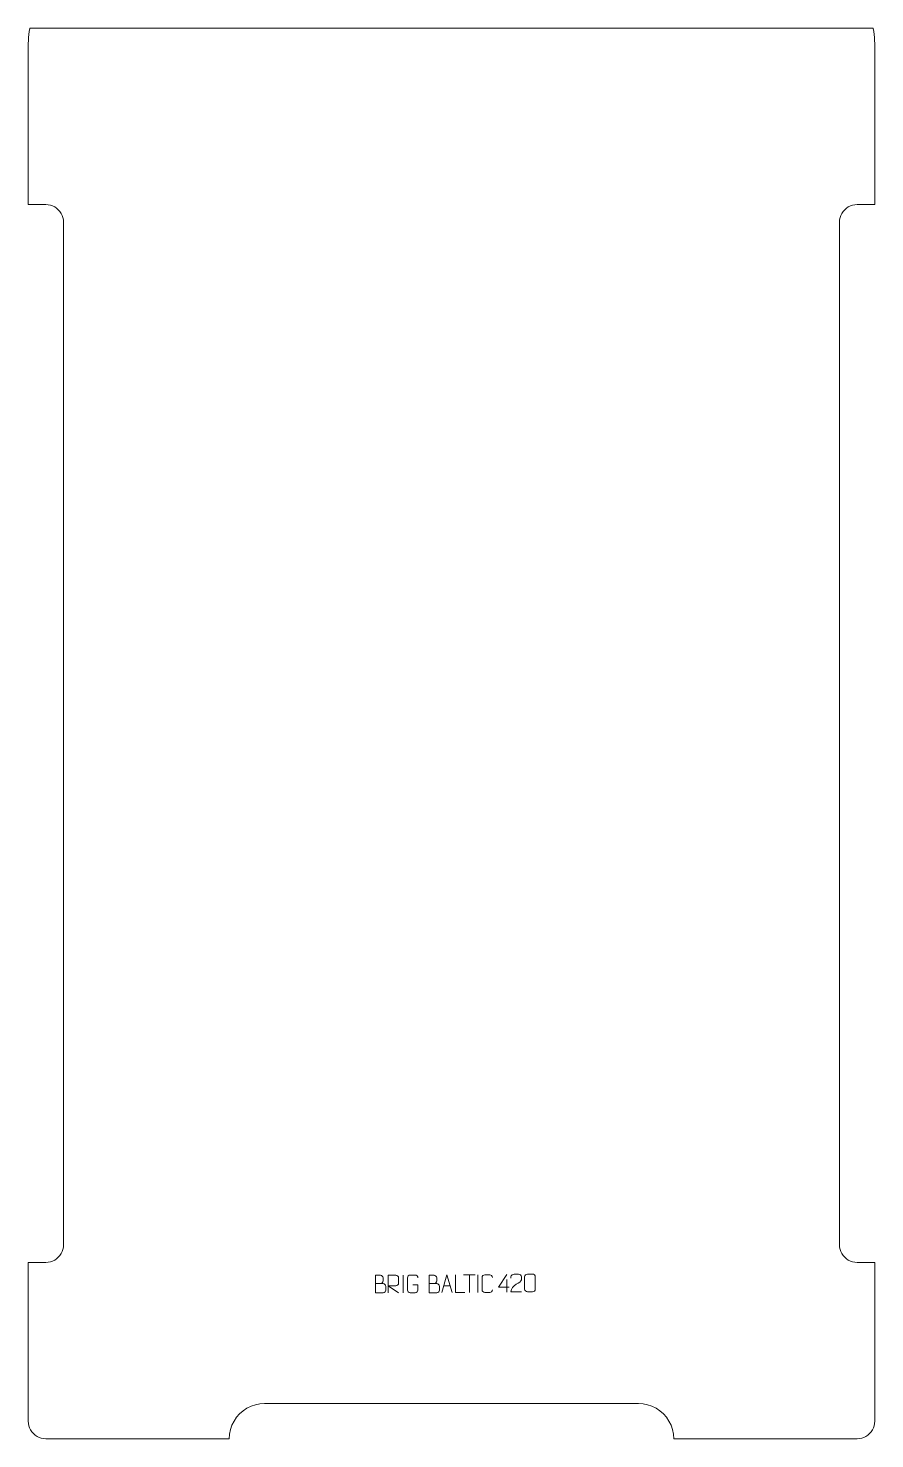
# Model space of a CAD drawing. Header units: millimetres. Extents: x -595 to 605, y -1540 to 460.
import ezdxf

# ---------------------------------------------------------------- set-up
doc = ezdxf.new("R2010")
doc.units = ezdxf.units.MM
doc.header["$MEASUREMENT"] = 0
doc.layers.add('layer 1', color=7, linetype='Continuous')

msp = doc.modelspace()

# ---------------------------------------------------------------- linework, layer by layer
at = {"layer": 'layer 1', "color": 242, "lineweight": 9}
msp.add_open_spline([(579.7474, -1290.0001), (579.7474, -1290.0001), (604.748, -1290.0001), (604.748, -1290.0001), (604.748, -1290.0001), (604.748, -1290.0001), (604.748, -1514.9988), (604.748, -1514.9988), (604.748, -1514.9988), (604.748, -1514.9988), (604.5332, -1518.262), (604.5332, -1518.262), (604.5332, -1518.262), (604.5332, -1518.262), (603.8957, -1521.4696), (603.8957, -1521.4696), (603.8957, -1521.4696), (603.8957, -1521.4696), (602.8457, -1524.5663), (602.8457, -1524.5663), (602.8457, -1524.5663), (602.8457, -1524.5663), (601.3984, -1527.4988), (601.3984, -1527.4988), (601.3984, -1527.4988), (601.3984, -1527.4988), (599.5819, -1530.2171), (599.5819, -1530.2171), (599.5819, -1530.2171), (599.5819, -1530.2171), (597.4255, -1532.6763), (597.4255, -1532.6763), (597.4255, -1532.6763), (597.4255, -1532.6763), (594.9657, -1534.8333), (594.9657, -1534.8333), (594.9657, -1534.8333), (594.9657, -1534.8333), (592.2474, -1536.6493), (592.2474, -1536.6493), (592.2474, -1536.6493), (592.2474, -1536.6493), (589.3149, -1538.0965), (589.3149, -1538.0965), (589.3149, -1538.0965), (589.3149, -1538.0965), (586.2182, -1539.1471), (586.2182, -1539.1471), (586.2182, -1539.1471), (586.2182, -1539.1471), (583.0106, -1539.7846), (583.0106, -1539.7846), (583.0106, -1539.7846), (583.0106, -1539.7846), (579.7474, -1539.9988), (579.7474, -1539.9988), (579.7474, -1539.9988), (579.7474, -1539.9988), (319.7482, -1539.9988), (319.7482, -1539.9988), (319.7482, -1539.9988), (319.7482, -1539.9988), (319.3209, -1533.4724), (319.3209, -1533.4724), (319.3209, -1533.4724), (319.3209, -1533.4724), (318.0441, -1527.0579), (318.0441, -1527.0579), (318.0441, -1527.0579), (318.0441, -1527.0579), (315.9412, -1520.8639), (315.9412, -1520.8639), (315.9412, -1520.8639), (315.9412, -1520.8639), (313.049, -1514.9988), (313.049, -1514.9988), (313.049, -1514.9988), (313.049, -1514.9988), (309.4148, -1509.5605), (309.4148, -1509.5605), (309.4148, -1509.5605), (309.4148, -1509.5605), (305.1032, -1504.6432), (305.1032, -1504.6432), (305.1032, -1504.6432), (305.1032, -1504.6432), (300.1859, -1500.3316), (300.1859, -1500.3316), (300.1859, -1500.3316), (300.1859, -1500.3316), (294.7476, -1496.6974), (294.7476, -1496.6974), (294.7476, -1496.6974), (294.7476, -1496.6974), (288.8825, -1493.8052), (288.8825, -1493.8052), (288.8825, -1493.8052), (288.8825, -1493.8052), (282.6885, -1491.7023), (282.6885, -1491.7023), (282.6885, -1491.7023), (282.6885, -1491.7023), (276.274, -1490.4272), (276.274, -1490.4272), (276.274, -1490.4272), (276.274, -1490.4272), (269.7475, -1489.9982), (269.7475, -1489.9982), (269.7475, -1489.9982), (269.7475, -1489.9982), (-260.2519, -1489.9982), (-260.2519, -1489.9982), (-260.2519, -1489.9982), (-260.2519, -1489.9982), (-266.7789, -1490.4272), (-266.7789, -1490.4272), (-266.7789, -1490.4272), (-266.7789, -1490.4272), (-273.1934, -1491.7023), (-273.1934, -1491.7023), (-273.1934, -1491.7023), (-273.1934, -1491.7023), (-279.3852, -1493.8052), (-279.3852, -1493.8052), (-279.3852, -1493.8052), (-279.3852, -1493.8052), (-285.2525, -1496.6974), (-285.2525, -1496.6974), (-285.2525, -1496.6974), (-285.2525, -1496.6974), (-290.6908, -1500.3316), (-290.6908, -1500.3316), (-290.6908, -1500.3316), (-290.6908, -1500.3316), (-295.6076, -1504.6432), (-295.6076, -1504.6432), (-295.6076, -1504.6432), (-295.6076, -1504.6432), (-299.9191, -1509.5605), (-299.9191, -1509.5605), (-299.9191, -1509.5605), (-299.9191, -1509.5605), (-303.5534, -1514.9988), (-303.5534, -1514.9988), (-303.5534, -1514.9988), (-303.5534, -1514.9988), (-306.4461, -1520.8639), (-306.4461, -1520.8639), (-306.4461, -1520.8639), (-306.4461, -1520.8639), (-308.5491, -1527.0579), (-308.5491, -1527.0579), (-308.5491, -1527.0579), (-308.5491, -1527.0579), (-309.8236, -1533.4724), (-309.8236, -1533.4724), (-309.8236, -1533.4724), (-309.8236, -1533.4724), (-310.2526, -1539.9988), (-310.2526, -1539.9988), (-310.2526, -1539.9988), (-310.2526, -1539.9988), (-570.2523, -1539.9988), (-570.2523, -1539.9988), (-570.2523, -1539.9988), (-570.2523, -1539.9988), (-573.5156, -1539.7846), (-573.5156, -1539.7846), (-573.5156, -1539.7846), (-573.5156, -1539.7846), (-576.7225, -1539.1471), (-576.7225, -1539.1471), (-576.7225, -1539.1471), (-576.7225, -1539.1471), (-579.8198, -1538.0965), (-579.8198, -1538.0965), (-579.8198, -1538.0965), (-579.8198, -1538.0965), (-582.7524, -1536.6493), (-582.7524, -1536.6493), (-582.7524, -1536.6493), (-582.7524, -1536.6493), (-585.4707, -1534.8333), (-585.4707, -1534.8333), (-585.4707, -1534.8333), (-585.4707, -1534.8333), (-587.9299, -1532.6763), (-587.9299, -1532.6763), (-587.9299, -1532.6763), (-587.9299, -1532.6763), (-590.0845, -1530.2171), (-590.0845, -1530.2171), (-590.0845, -1530.2171), (-590.0845, -1530.2171), (-591.9028, -1527.4988), (-591.9028, -1527.4988), (-591.9028, -1527.4988), (-591.9028, -1527.4988), (-593.3483, -1524.5663), (-593.3483, -1524.5663), (-593.3483, -1524.5663), (-593.3483, -1524.5663), (-594.4006, -1521.4696), (-594.4006, -1521.4696), (-594.4006, -1521.4696), (-594.4006, -1521.4696), (-595.0382, -1518.262), (-595.0382, -1518.262), (-595.0382, -1518.262), (-595.0382, -1518.262), (-595.2524, -1514.9988), (-595.2524, -1514.9988), (-595.2524, -1514.9988), (-595.2524, -1514.9988), (-595.2524, -1290.0001), (-595.2524, -1290.0001), (-595.2524, -1290.0001), (-595.2524, -1290.0001), (-570.2523, -1290.0001), (-570.2523, -1290.0001), (-570.2523, -1290.0001), (-570.2523, -1290.0001), (-566.9886, -1289.7853), (-566.9886, -1289.7853), (-566.9886, -1289.7853), (-566.9886, -1289.7853), (-563.7816, -1289.1484), (-563.7816, -1289.1484), (-563.7816, -1289.1484), (-563.7816, -1289.1484), (-560.6848, -1288.096), (-560.6848, -1288.096), (-560.6848, -1288.096), (-560.6848, -1288.096), (-557.7518, -1286.6505), (-557.7518, -1286.6505), (-557.7518, -1286.6505), (-557.7518, -1286.6505), (-555.0317, -1284.8323), (-555.0317, -1284.8323), (-555.0317, -1284.8323), (-555.0317, -1284.8323), (-552.5742, -1282.6776), (-552.5742, -1282.6776), (-552.5742, -1282.6776), (-552.5742, -1282.6776), (-550.4173, -1280.2178), (-550.4173, -1280.2178), (-550.4173, -1280.2178), (-550.4173, -1280.2178), (-548.6013, -1277.5001), (-548.6013, -1277.5001), (-548.6013, -1277.5001), (-548.6013, -1277.5001), (-547.1541, -1274.5653), (-547.1541, -1274.5653), (-547.1541, -1274.5653), (-547.1541, -1274.5653), (-546.1035, -1271.4703), (-546.1035, -1271.4703), (-546.1035, -1271.4703), (-546.1035, -1271.4703), (-545.4665, -1268.2633), (-545.4665, -1268.2633), (-545.4665, -1268.2633), (-545.4665, -1268.2633), (-545.2517, -1264.9995), (-545.2517, -1264.9995), (-545.2517, -1264.9995), (-545.2517, -1264.9995), (-545.2517, 185.0013), (-545.2517, 185.0013), (-545.2517, 185.0013), (-545.2517, 185.0013), (-545.4665, 188.2629), (-545.4665, 188.2629), (-545.4665, 188.2629), (-545.4665, 188.2629), (-546.1035, 191.4698), (-546.1035, 191.4698), (-546.1035, 191.4698), (-546.1035, 191.4698), (-547.1541, 194.5671), (-547.1541, 194.5671), (-547.1541, 194.5671), (-547.1541, 194.5671), (-548.6013, 197.4997), (-548.6013, 197.4997), (-548.6013, 197.4997), (-548.6013, 197.4997), (-550.4173, 200.2197), (-550.4173, 200.2197), (-550.4173, 200.2197), (-550.4173, 200.2197), (-552.5742, 202.6772), (-552.5742, 202.6772), (-552.5742, 202.6772), (-552.5742, 202.6772), (-555.0317, 204.8341), (-555.0317, 204.8341), (-555.0317, 204.8341), (-555.0317, 204.8341), (-557.7518, 206.6501), (-557.7518, 206.6501), (-557.7518, 206.6501), (-557.7518, 206.6501), (-560.6848, 208.0973), (-560.6848, 208.0973), (-560.6848, 208.0973), (-560.6848, 208.0973), (-563.7816, 209.1479), (-563.7816, 209.1479), (-563.7816, 209.1479), (-563.7816, 209.1479), (-566.9886, 209.7872), (-566.9886, 209.7872), (-566.9886, 209.7872), (-566.9886, 209.7872), (-570.2523, 209.9997), (-570.2523, 209.9997), (-570.2523, 209.9997), (-570.2523, 209.9997), (-595.2524, 209.9997), (-595.2524, 209.9997), (-595.2524, 209.9997), (-595.2524, 209.9997), (-595.2524, 434.1728), (-595.2524, 434.1728), (-595.2524, 434.1728), (-595.2524, 434.1728), (-595.1882, 438.4304), (-595.1882, 438.4304), (-595.1882, 438.4304), (-595.1882, 438.4304), (-595.0001, 442.6857), (-595.0001, 442.6857), (-595.0001, 442.6857), (-595.0001, 442.6857), (-594.6853, 446.933), (-594.6853, 446.933), (-594.6853, 446.933), (-594.6853, 446.933), (-594.2461, 451.1707), (-594.2461, 451.1707), (-594.2461, 451.1707), (-594.2461, 451.1707), (-593.6807, 455.3925), (-593.6807, 455.3925), (-593.6807, 455.3925), (-593.6807, 455.3925), (-592.9915, 459.5939), (-592.9915, 459.5939), (-592.9915, 459.5939), (-592.9915, 459.5939), (-592.9131, 460.0007), (-592.9131, 460.0007), (-592.9131, 460.0007), (-592.9131, 460.0007), (602.4087, 460.0007), (602.4087, 460.0007), (602.4087, 460.0007), (602.4087, 460.0007), (602.4866, 459.5939), (602.4866, 459.5939), (602.4866, 459.5939), (602.4866, 459.5939), (603.1764, 455.3925), (603.1764, 455.3925), (603.1764, 455.3925), (603.1764, 455.3925), (603.7417, 451.1707), (603.7417, 451.1707), (603.7417, 451.1707), (603.7417, 451.1707), (604.1827, 446.933), (604.1827, 446.933), (604.1827, 446.933), (604.1827, 446.933), (604.4952, 442.6857), (604.4952, 442.6857), (604.4952, 442.6857), (604.4952, 442.6857), (604.6855, 438.4304), (604.6855, 438.4304), (604.6855, 438.4304), (604.6855, 438.4304), (604.748, 434.1728), (604.748, 434.1728), (604.748, 434.1728), (604.748, 434.1728), (604.748, 209.9997), (604.748, 209.9997), (604.748, 209.9997), (604.748, 209.9997), (579.7474, 209.9997), (579.7474, 209.9997), (579.7474, 209.9997), (579.7474, 209.9997), (576.4842, 209.7872), (576.4842, 209.7872), (576.4842, 209.7872), (576.4842, 209.7872), (573.2766, 209.1479), (573.2766, 209.1479), (573.2766, 209.1479), (573.2766, 209.1479), (570.1799, 208.0973), (570.1799, 208.0973), (570.1799, 208.0973), (570.1799, 208.0973), (567.2474, 206.6501), (567.2474, 206.6501), (567.2474, 206.6501), (567.2474, 206.6501), (564.5291, 204.8341), (564.5291, 204.8341), (564.5291, 204.8341), (564.5291, 204.8341), (562.0699, 202.6772), (562.0699, 202.6772), (562.0699, 202.6772), (562.0699, 202.6772), (559.9129, 200.2197), (559.9129, 200.2197), (559.9129, 200.2197), (559.9129, 200.2197), (558.097, 197.4997), (558.097, 197.4997), (558.097, 197.4997), (558.097, 197.4997), (556.6497, 194.5671), (556.6497, 194.5671), (556.6497, 194.5671), (556.6497, 194.5671), (555.5991, 191.4698), (555.5991, 191.4698), (555.5991, 191.4698), (555.5991, 191.4698), (554.9616, 188.2629), (554.9616, 188.2629), (554.9616, 188.2629), (554.9616, 188.2629), (554.7474, 185.0013), (554.7474, 185.0013), (554.7474, 185.0013), (554.7474, 185.0013), (554.7474, -1264.9995), (554.7474, -1264.9995), (554.7474, -1264.9995), (554.7474, -1264.9995), (554.9616, -1268.2633), (554.9616, -1268.2633), (554.9616, -1268.2633), (554.9616, -1268.2633), (555.5991, -1271.4703), (555.5991, -1271.4703), (555.5991, -1271.4703), (555.5991, -1271.4703), (556.6497, -1274.5653), (556.6497, -1274.5653), (556.6497, -1274.5653), (556.6497, -1274.5653), (558.097, -1277.5001), (558.097, -1277.5001), (558.097, -1277.5001), (558.097, -1277.5001), (559.9129, -1280.2178), (559.9129, -1280.2178), (559.9129, -1280.2178), (559.9129, -1280.2178), (562.0699, -1282.6776), (562.0699, -1282.6776), (562.0699, -1282.6776), (562.0699, -1282.6776), (564.5291, -1284.8323), (564.5291, -1284.8323), (564.5291, -1284.8323), (564.5291, -1284.8323), (567.2474, -1286.6505), (567.2474, -1286.6505), (567.2474, -1286.6505), (567.2474, -1286.6505), (570.1799, -1288.096), (570.1799, -1288.096), (570.1799, -1288.096), (570.1799, -1288.096), (573.2766, -1289.1484), (573.2766, -1289.1484), (573.2766, -1289.1484), (573.2766, -1289.1484), (576.4842, -1289.7853), (576.4842, -1289.7853), (576.4842, -1289.7853), (576.4842, -1289.7853), (579.7474, -1290.0001), (579.7474, -1290.0001)], degree=3, knots=[0, 0, 0, 0, 0.008, 0.008, 0.008, 0.008, 0.016, 0.016, 0.016, 0.016, 0.024, 0.024, 0.024, 0.024, 0.032, 0.032, 0.032, 0.032, 0.04, 0.04, 0.04, 0.04, 0.048, 0.048, 0.048, 0.048, 0.056, 0.056, 0.056, 0.056, 0.064, 0.064, 0.064, 0.064, 0.072, 0.072, 0.072, 0.072, 0.08, 0.08, 0.08, 0.08, 0.088, 0.088, 0.088, 0.088, 0.096, 0.096, 0.096, 0.096, 0.104, 0.104, 0.104, 0.104, 0.112, 0.112, 0.112, 0.112, 0.12, 0.12, 0.12, 0.12, 0.128, 0.128, 0.128, 0.128, 0.136, 0.136, 0.136, 0.136, 0.144, 0.144, 0.144, 0.144, 0.152, 0.152, 0.152, 0.152, 0.16, 0.16, 0.16, 0.16, 0.168, 0.168, 0.168, 0.168, 0.176, 0.176, 0.176, 0.176, 0.184, 0.184, 0.184, 0.184, 0.192, 0.192, 0.192, 0.192, 0.2, 0.2, 0.2, 0.2, 0.208, 0.208, 0.208, 0.208, 0.216, 0.216, 0.216, 0.216, 0.224, 0.224, 0.224, 0.224, 0.232, 0.232, 0.232, 0.232, 0.24, 0.24, 0.24, 0.24, 0.248, 0.248, 0.248, 0.248, 0.256, 0.256, 0.256, 0.256, 0.264, 0.264, 0.264, 0.264, 0.272, 0.272, 0.272, 0.272, 0.28, 0.28, 0.28, 0.28, 0.288, 0.288, 0.288, 0.288, 0.296, 0.296, 0.296, 0.296, 0.304, 0.304, 0.304, 0.304, 0.312, 0.312, 0.312, 0.312, 0.32, 0.32, 0.32, 0.32, 0.328, 0.328, 0.328, 0.328, 0.336, 0.336, 0.336, 0.336, 0.344, 0.344, 0.344, 0.344, 0.352, 0.352, 0.352, 0.352, 0.36, 0.36, 0.36, 0.36, 0.368, 0.368, 0.368, 0.368, 0.376, 0.376, 0.376, 0.376, 0.384, 0.384, 0.384, 0.384, 0.392, 0.392, 0.392, 0.392, 0.4, 0.4, 0.4, 0.4, 0.408, 0.408, 0.408, 0.408, 0.416, 0.416, 0.416, 0.416, 0.424, 0.424, 0.424, 0.424, 0.432, 0.432, 0.432, 0.432, 0.44, 0.44, 0.44, 0.44, 0.448, 0.448, 0.448, 0.448, 0.456, 0.456, 0.456, 0.456, 0.464, 0.464, 0.464, 0.464, 0.472, 0.472, 0.472, 0.472, 0.48, 0.48, 0.48, 0.48, 0.488, 0.488, 0.488, 0.488, 0.496, 0.496, 0.496, 0.496, 0.504, 0.504, 0.504, 0.504, 0.512, 0.512, 0.512, 0.512, 0.52, 0.52, 0.52, 0.52, 0.528, 0.528, 0.528, 0.528, 0.536, 0.536, 0.536, 0.536, 0.544, 0.544, 0.544, 0.544, 0.552, 0.552, 0.552, 0.552, 0.56, 0.56, 0.56, 0.56, 0.568, 0.568, 0.568, 0.568, 0.576, 0.576, 0.576, 0.576, 0.584, 0.584, 0.584, 0.584, 0.592, 0.592, 0.592, 0.592, 0.6, 0.6, 0.6, 0.6, 0.608, 0.608, 0.608, 0.608, 0.616, 0.616, 0.616, 0.616, 0.624, 0.624, 0.624, 0.624, 0.632, 0.632, 0.632, 0.632, 0.64, 0.64, 0.64, 0.64, 0.648, 0.648, 0.648, 0.648, 0.656, 0.656, 0.656, 0.656, 0.664, 0.664, 0.664, 0.664, 0.672, 0.672, 0.672, 0.672, 0.68, 0.68, 0.68, 0.68, 0.688, 0.688, 0.688, 0.688, 0.696, 0.696, 0.696, 0.696, 0.704, 0.704, 0.704, 0.704, 0.712, 0.712, 0.712, 0.712, 0.72, 0.72, 0.72, 0.72, 0.728, 0.728, 0.728, 0.728, 0.736, 0.736, 0.736, 0.736, 0.744, 0.744, 0.744, 0.744, 0.752, 0.752, 0.752, 0.752, 0.76, 0.76, 0.76, 0.76, 0.768, 0.768, 0.768, 0.768, 0.776, 0.776, 0.776, 0.776, 0.784, 0.784, 0.784, 0.784, 0.792, 0.792, 0.792, 0.792, 0.8, 0.8, 0.8, 0.8, 0.808, 0.808, 0.808, 0.808, 0.816, 0.816, 0.816, 0.816, 0.824, 0.824, 0.824, 0.824, 0.832, 0.832, 0.832, 0.832, 0.84, 0.84, 0.84, 0.84, 0.848, 0.848, 0.848, 0.848, 0.856, 0.856, 0.856, 0.856, 0.864, 0.864, 0.864, 0.864, 0.872, 0.872, 0.872, 0.872, 0.88, 0.88, 0.88, 0.88, 0.888, 0.888, 0.888, 0.888, 0.896, 0.896, 0.896, 0.896, 0.904, 0.904, 0.904, 0.904, 0.912, 0.912, 0.912, 0.912, 0.92, 0.92, 0.92, 0.92, 0.928, 0.928, 0.928, 0.928, 0.936, 0.936, 0.936, 0.936, 0.944, 0.944, 0.944, 0.944, 0.952, 0.952, 0.952, 0.952, 0.96, 0.96, 0.96, 0.96, 0.968, 0.968, 0.968, 0.968, 0.976, 0.976, 0.976, 0.976, 0.984, 0.984, 0.984, 0.984, 1, 1, 1, 1], dxfattribs=at)
at = {"layer": 'layer 1', "color": 250, "lineweight": 9}
for points, knots in [([(-103.0802, -1320.0397), (-99.4416, -1320.0393), (-95.8545, -1320.0393), (-92.2151, -1320.0397), (-92.2151, -1320.0397), (-90.2397, -1320.057), (-88.3161, -1321.7931), (-88.3161, -1323.8427), (-88.3161, -1323.8427), (-88.3165, -1324.9713), (-88.3165, -1328.0207), (-88.3161, -1329.1496), (-88.3161, -1329.1496), (-88.2985, -1331.0075), (-89.8406, -1333.0214), (-92.1621, -1333.0045), (-92.1621, -1333.0045), (-95.8019, -1333.0041), (-99.4413, -1333.0041), (-103.0802, -1333.0045), (-103.0802, -1333.0045), (-103.0802, -1324.6862), (-103.0802, -1316.3684), (-103.0802, -1308.0509), (-103.0802, -1308.0509), (-100.7065, -1308.0509), (-98.3324, -1308.0509), (-95.9582, -1308.0509), (-95.9582, -1308.0509), (-94.2774, -1308.0333), (-92.1806, -1309.9438), (-92.1629, -1311.9062), (-92.1629, -1311.9062), (-92.1633, -1313.9723), (-92.1633, -1314.1183), (-92.1629, -1316.1848), (-92.1629, -1316.1848), (-92.1456, -1318.2509), (-94.0001, -1320.057), (-96.0101, -1320.0397)], [0, 0, 0, 0, 0.090909091, 0.090909091, 0.090909091, 0.090909091, 0.181818182, 0.181818182, 0.181818182, 0.181818182, 0.272727273, 0.272727273, 0.272727273, 0.272727273, 0.363636364, 0.363636364, 0.363636364, 0.363636364, 0.454545455, 0.454545455, 0.454545455, 0.454545455, 0.545454545, 0.545454545, 0.545454545, 0.545454545, 0.636363636, 0.636363636, 0.636363636, 0.636363636, 0.727272727, 0.727272727, 0.727272727, 0.727272727, 0.818181818, 0.818181818, 0.818181818, 0.818181818, 1, 1, 1, 1]), ([(-84.8946, -1333.195), (-84.8946, -1333.195), (-84.8946, -1308.2415), (-84.8946, -1308.2415), (-84.8946, -1308.2415), (-81.2998, -1308.2415), (-77.7043, -1308.2415), (-74.1091, -1308.2415), (-74.1091, -1308.2415), (-71.7838, -1308.2792), (-70.2265, -1309.7692), (-70.2306, -1312.1356), (-70.2306, -1312.1356), (-70.231, -1314.1711), (-70.231, -1317.2305), (-70.2306, -1319.2665), (-70.2306, -1319.2665), (-70.2371, -1321.142), (-72.0494, -1323.0838), (-74.0589, -1323.1029), (-74.0589, -1323.1029), (-74.0589, -1323.1029), (-84.8946, -1323.1029), (-84.8946, -1323.1029), (-84.8946, -1323.1029), (-84.8946, -1323.1029), (-70.2399, -1333.195), (-70.2399, -1333.195)], [0, 0, 0, 0, 0.125, 0.125, 0.125, 0.125, 0.25, 0.25, 0.25, 0.25, 0.375, 0.375, 0.375, 0.375, 0.5, 0.5, 0.5, 0.5, 0.625, 0.625, 0.625, 0.625, 0.75, 0.75, 0.75, 0.75, 1, 1, 1, 1]), ([(-50.0048, -1321.9083), (-50.0048, -1321.9083), (-42.8367, -1321.9083), (-42.8367, -1321.9083), (-42.8367, -1321.9083), (-42.8367, -1321.9083), (-42.8367, -1329.0764), (-42.8367, -1329.0764), (-42.8367, -1329.0764), (-42.9764, -1331.3998), (-44.6536, -1332.8794), (-46.8014, -1332.8902), (-46.8014, -1332.8902), (-49.1332, -1332.8898), (-51.4652, -1332.8898), (-53.7967, -1332.8902), (-53.7967, -1332.8902), (-55.7216, -1332.9956), (-57.6938, -1331.1111), (-57.6826, -1329.0938), (-57.6826, -1329.0938), (-57.6822, -1323.3237), (-57.6822, -1317.554), (-57.6826, -1311.7847), (-57.6826, -1311.7847), (-57.6784, -1309.6466), (-55.9316, -1307.9274), (-53.7793, -1307.9408), (-53.7793, -1307.9408), (-51.4536, -1307.9408), (-49.1275, -1307.9408), (-46.8014, -1307.9408), (-46.8014, -1307.9408), (-44.8547, -1307.9054), (-42.8633, -1309.3969), (-42.8367, -1311.8346)], [0, 0, 0, 0, 0.1, 0.1, 0.1, 0.1, 0.2, 0.2, 0.2, 0.2, 0.3, 0.3, 0.3, 0.3, 0.4, 0.4, 0.4, 0.4, 0.5, 0.5, 0.5, 0.5, 0.6, 0.6, 0.6, 0.6, 0.7, 0.7, 0.7, 0.7, 0.8, 0.8, 0.8, 0.8, 1, 1, 1, 1]), ([(-27.0802, -1320.0397), (-23.4416, -1320.0393), (-19.8545, -1320.0393), (-16.2151, -1320.0397), (-16.2151, -1320.0397), (-14.2397, -1320.057), (-12.3161, -1321.7931), (-12.3161, -1323.8427), (-12.3161, -1323.8427), (-12.3165, -1324.9713), (-12.3165, -1328.0207), (-12.3161, -1329.1496), (-12.3161, -1329.1496), (-12.2985, -1331.0075), (-13.8406, -1333.0214), (-16.1621, -1333.0045), (-16.1621, -1333.0045), (-19.8019, -1333.0041), (-23.4413, -1333.0041), (-27.0802, -1333.0045), (-27.0802, -1333.0045), (-27.0802, -1324.6862), (-27.0802, -1316.3684), (-27.0802, -1308.0509), (-27.0802, -1308.0509), (-24.7065, -1308.0509), (-22.3324, -1308.0509), (-19.9582, -1308.0509), (-19.9582, -1308.0509), (-18.2774, -1308.0333), (-16.1806, -1309.9438), (-16.1629, -1311.9062), (-16.1629, -1311.9062), (-16.1633, -1313.9723), (-16.1633, -1314.1183), (-16.1629, -1316.1848), (-16.1629, -1316.1848), (-16.1456, -1318.2509), (-18.0001, -1320.057), (-20.0101, -1320.0397)], [0, 0, 0, 0, 0.090909091, 0.090909091, 0.090909091, 0.090909091, 0.181818182, 0.181818182, 0.181818182, 0.181818182, 0.272727273, 0.272727273, 0.272727273, 0.272727273, 0.363636364, 0.363636364, 0.363636364, 0.363636364, 0.454545455, 0.454545455, 0.454545455, 0.454545455, 0.545454545, 0.545454545, 0.545454545, 0.545454545, 0.636363636, 0.636363636, 0.636363636, 0.636363636, 0.727272727, 0.727272727, 0.727272727, 0.727272727, 0.818181818, 0.818181818, 0.818181818, 0.818181818, 1, 1, 1, 1]), ([(-9.1182, -1332.5161), (-9.1182, -1332.5161), (-1.7472, -1307.5626), (-1.7472, -1307.5626), (-1.7472, -1307.5626), (-1.7472, -1307.5626), (5.8227, -1332.5161), (5.8227, -1332.5161)], [0, 0, 0, 0, 0.333333333, 0.333333333, 0.333333333, 0.333333333, 1, 1, 1, 1]), ([(23.5123, -1332.5162), (23.5123, -1332.5162), (10.5632, -1332.5162), (10.5632, -1332.5162), (10.5632, -1332.5162), (10.5632, -1332.5162), (10.5632, -1307.5626), (10.5632, -1307.5626)], [0, 0, 0, 0, 0.333333333, 0.333333333, 0.333333333, 0.333333333, 1, 1, 1, 1]), ([(62.8834, -1328.6766), (62.7436, -1331), (61.0664, -1332.4796), (58.9187, -1332.4904), (58.9187, -1332.4904), (56.5868, -1332.49), (54.2549, -1332.49), (51.9234, -1332.4904), (51.9234, -1332.4904), (49.9984, -1332.5958), (48.0263, -1330.7113), (48.0375, -1328.694), (48.0375, -1328.694), (48.0379, -1322.9239), (48.0379, -1317.1542), (48.0375, -1311.3849), (48.0375, -1311.3849), (48.0417, -1309.2468), (49.7884, -1307.5276), (51.9408, -1307.5411), (51.9408, -1307.5411), (54.2665, -1307.5411), (56.5926, -1307.5411), (58.9187, -1307.5411), (58.9187, -1307.5411), (60.8653, -1307.5056), (62.8567, -1308.9971), (62.8834, -1311.4347)], [0, 0, 0, 0, 0.125, 0.125, 0.125, 0.125, 0.25, 0.25, 0.25, 0.25, 0.375, 0.375, 0.375, 0.375, 0.5, 0.5, 0.5, 0.5, 0.625, 0.625, 0.625, 0.625, 0.75, 0.75, 0.75, 0.75, 1, 1, 1, 1]), ([(86.3262, -1325.0941), (86.3262, -1325.0941), (71.5045, -1325.0941), (71.5045, -1325.0941), (71.5045, -1325.0941), (71.5045, -1325.0941), (83.3821, -1307.0236), (83.3821, -1307.0236)], [0, 0, 0, 0, 0.333333333, 0.333333333, 0.333333333, 0.333333333, 1, 1, 1, 1]), ([(103.7644, -1331.5447), (98.85, -1331.5444), (93.9356, -1331.5444), (89.0215, -1331.5447), (89.0215, -1331.5447), (89.0215, -1321.6124), (103.6725, -1318.9712), (103.7644, -1314.6609), (103.7644, -1314.6609), (103.7641, -1313.2368), (103.7641, -1311.8131), (103.7644, -1310.3898), (103.7644, -1310.3898), (103.7475, -1308.3127), (101.6247, -1306.5879), (99.9537, -1306.5706), (99.9537, -1306.5706), (97.8805, -1306.571), (95.8076, -1306.571), (93.7352, -1306.5706), (93.7352, -1306.5706), (91.9131, -1306.5541), (89.0884, -1308.3462), (89.0215, -1310.4398), (89.0215, -1310.4398), (89.0215, -1310.4398), (89.0215, -1312.4946), (89.0215, -1312.4946)], [0, 0, 0, 0, 0.125, 0.125, 0.125, 0.125, 0.25, 0.25, 0.25, 0.25, 0.375, 0.375, 0.375, 0.375, 0.5, 0.5, 0.5, 0.5, 0.625, 0.625, 0.625, 0.625, 0.75, 0.75, 0.75, 0.75, 1, 1, 1, 1]), ([(112.3639, -1306.5364), (114.73, -1306.5364), (117.0965, -1306.5364), (119.463, -1306.5364), (119.463, -1306.5364), (121.4435, -1306.5008), (123.4695, -1307.9951), (123.4966, -1310.4372), (123.4966, -1310.4372), (123.4962, -1316.1946), (123.4962, -1321.9524), (123.4966, -1327.7106), (123.4966, -1327.7106), (123.3545, -1330.0382), (121.6481, -1331.5205), (119.463, -1331.5313), (119.463, -1331.5313), (117.0906, -1331.5309), (114.7182, -1331.5309), (112.3462, -1331.5313), (112.3462, -1331.5313), (110.3877, -1331.6369), (108.3813, -1329.749), (108.3927, -1327.728), (108.3927, -1327.728), (108.3931, -1321.9474), (108.3931, -1316.1671), (108.3927, -1310.3873), (108.3927, -1310.3873), (108.397, -1308.2453), (110.1741, -1306.5228), (112.3639, -1306.5364)], [0, 0, 0, 0, 0.111111111, 0.111111111, 0.111111111, 0.111111111, 0.222222222, 0.222222222, 0.222222222, 0.222222222, 0.333333333, 0.333333333, 0.333333333, 0.333333333, 0.444444444, 0.444444444, 0.444444444, 0.444444444, 0.555555556, 0.555555556, 0.555555556, 0.555555556, 0.666666667, 0.666666667, 0.666666667, 0.666666667, 0.777777778, 0.777777778, 0.777777778, 0.777777778, 1, 1, 1, 1])]:
    msp.add_open_spline(points, degree=3, knots=knots, dxfattribs=at)
for points in [[(-63.5625, -1308.2312), (-63.5625, -1308.2312), (-63.5625, -1333.2053), (-63.5625, -1333.2053)], [(21.5442, -1307.5861), (21.5442, -1307.5861), (38.5314, -1307.5861), (38.5314, -1307.5861)], [(30.038, -1332.5161), (30.038, -1332.5161), (30.038, -1307.5626), (30.038, -1307.5626)], [(42.0378, -1307.5523), (42.0378, -1307.5523), (42.0378, -1332.5264), (42.0378, -1332.5264)], [(83.3821, -1314.333), (83.3821, -1314.333), (83.3821, -1331.9977), (83.3821, -1331.9977)], [(-6.3956, -1323.2667), (-6.3956, -1323.2667), (3.1001, -1323.2667), (3.1001, -1323.2667)]]:
    msp.add_open_spline(points, degree=3, dxfattribs=at)

doc.saveas('drawing.dxf')
